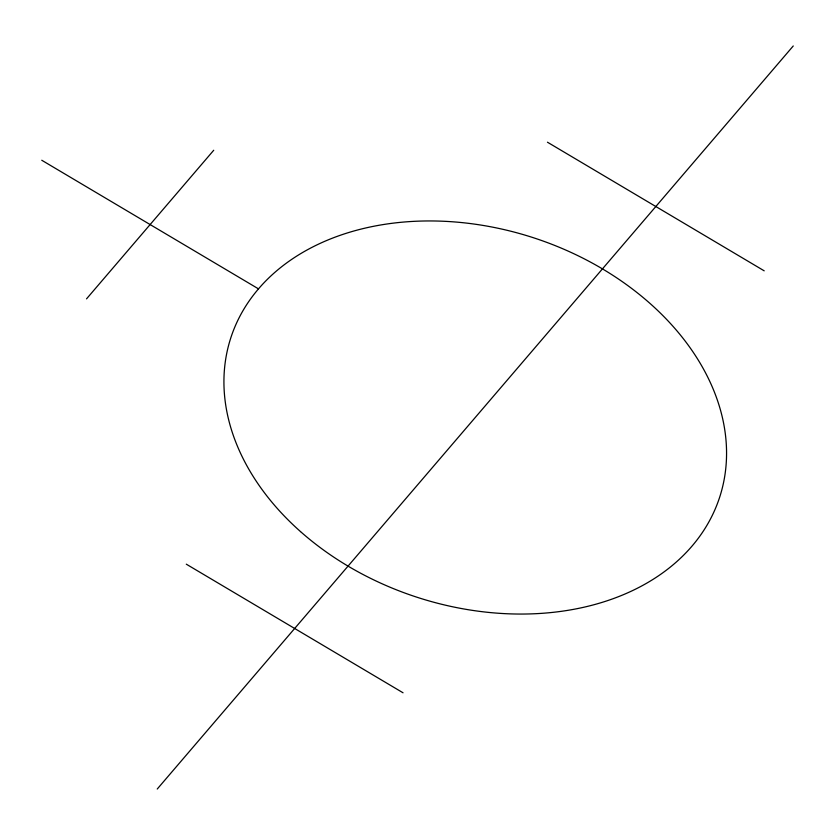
<?xml version="1.0" encoding="UTF-8"?>
<svg xmlns="http://www.w3.org/2000/svg" width="835" height="835" viewBox="0 0 835 835"><rect width="100%" height="100%" fill="white"/><g stroke="black" fill="none" stroke-linecap="round" stroke-linejoin="round"><path stroke-width="1.25" d="M86.527 298.867L213.729 150.248M157.241 789.033L793.25 45.967M547.457 142.211L764.202 270.832M41.75 160.247L258.495 288.868M186.288 564.168L403.044 692.789M300.527 531.603A257.086 188.94 18.1 0 0 719.05 499.048A257.086 188.94 18.1 0 0 406.154 221.849A257.086 188.94 18.1 0 0 300.527 531.603"/></g></svg>
